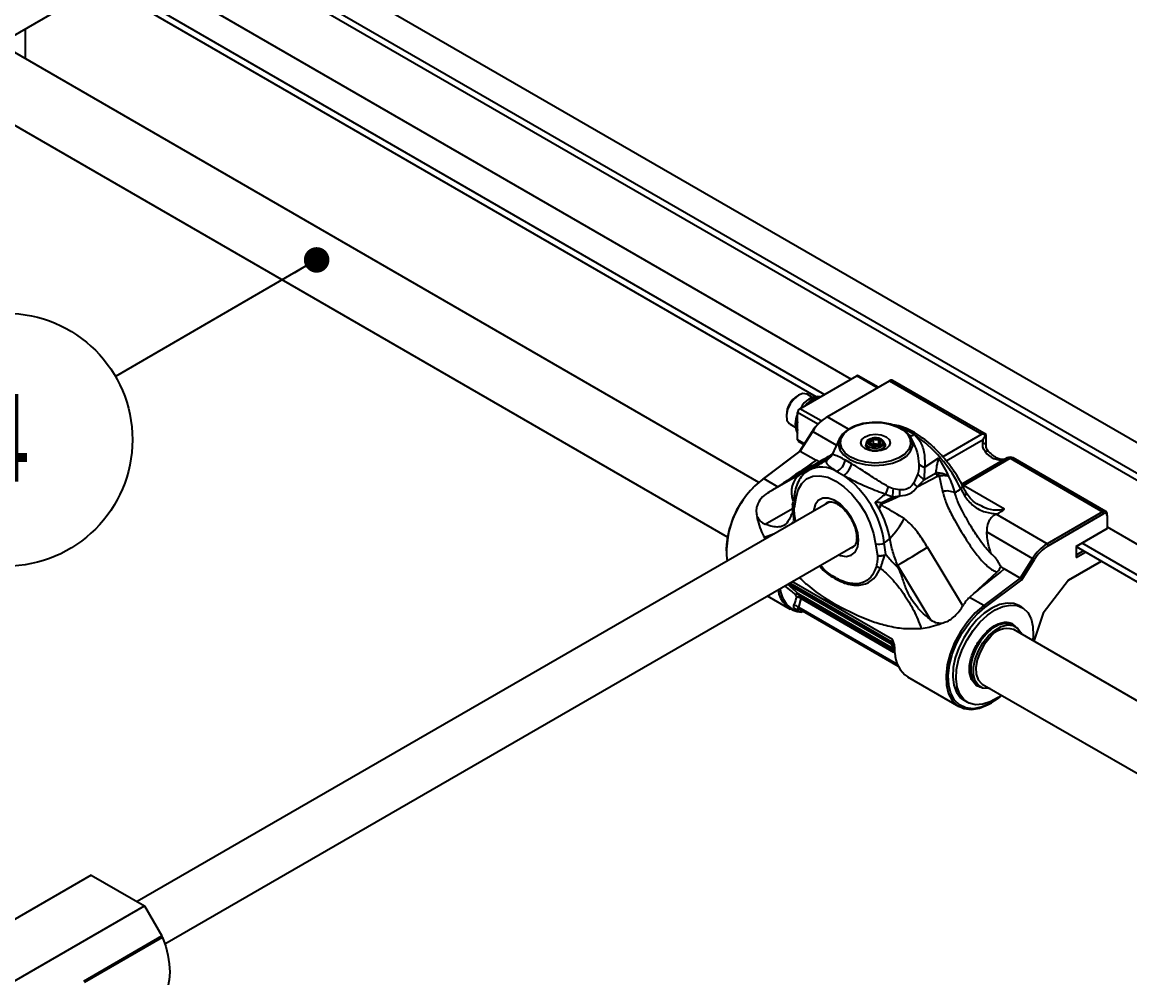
# Model space of a CAD drawing. Header units: millimetres. Extents: x 0 to 279, y 0 to 216.
# Drawn here: x 121.74 to 165.81, y 152.46 to 190.47 of the extents above; entities that cross this region are included whole.
import ezdxf

# ---------------------------------------------------------------- set-up
doc = ezdxf.new("R2010")
doc.units = ezdxf.units.MM
doc.layers.add('TITLE_BLOCK_BORDER', color=7, linetype='Continuous')
doc.styles.add('SLDTEXTSTYLE0', font='TXT', dxfattribs={"width": 0.75})
doc.dimstyles.new('SLDDIMSTYLE0', dxfattribs={"dimtxt": 0.18, "dimasz": 1.016, "dimexe": 0, "dimexo": 0.0625, "dimgap": 0, "dimtad": 0, "dimtih": 1, "dimtoh": 1, "dimdec": 0, "dimrnd": 1e-09, "dimzin": 0, "dimdsep": 46, "dimtxsty": 'Standard', "dimblk1": 'DOT', "dimblk2": 'DOT', "dimsah": 1, "dimcen": 0.09, "dimadec": 0, "dimazin": 0, "dimtfac": 1.016, "dimtdec": 0, "dimtofl": 0, "dimtmove": 0, "dimatfit": 3, "dimldrblk": 'DOT', "dimfxl": 1, "dimfrac": 2, "dimtolj": 1, "dimtzin": 0, "dimarcsym": 0})

# ---------------------------------------------------------------- blocks, each defined once
blk = doc.blocks.new('SW_NOTE_19')
at = {"layer": 'TITLE_BLOCK_BORDER', "color": 0}
blk.add_circle((-4.355, -2.519), 5.031, dxfattribs=at)
at = {"layer": 'TITLE_BLOCK_BORDER', "color": 0, "insert": (-4.39, -0.695), "char_height": 3.5, "attachment_point": 2, "style": 'SLDTEXTSTYLE0'}
blk.add_mtext('4', dxfattribs=at)
blk = doc.blocks.new('_DOT')
at = {"color": 0, "linetype": 'ByBlock', "lineweight": -2}
blk.add_line((-0.5, 0), (-1, 0), dxfattribs=at)
at = {"color": 0, "linetype": 'ByBlock', "const_width": 0.5}
blk.add_lwpolyline([(-0.25, 0, 1), (0.25, 0, 1)], format="xyb", close=True, dxfattribs=at)

msp = doc.modelspace()

# ---------------------------------------------------------------- linework, layer by layer
at = {"color": 7, "linetype": 'Continuous', "lineweight": 25}
for p, q in [((195.016, 157.043), (126.603, 196.537)), ((192.873, 157.056), (126.41, 195.424)), ((192.492, 156.998), (126.792, 194.926)), ((94.083, 174.169), (124.558, 191.762)), ((127.586, 191.944), (154.723, 176.278)), ((126.788, 190.902), (153.315, 175.589)), ((127.027, 191.042), (153.663, 175.665)), ((121.866, 189.012), (121.866, 190.208)), ((151.043, 172.168), (120.83, 189.61)), ((119.174, 187.679), (149.793, 170.003)), ((152.679, 175.098), (154.942, 176.404)), ((155.8, 175.951), (155.004, 176.41)), ((153.768, 174.777), (156.243, 176.206)), ((156.243, 176.206), (159.923, 174.081)), ((160.088, 174.071), (156.368, 176.218)), ((152.63, 175.636), (152.582, 175.608)), ((153.185, 175.548), (152.974, 175.67)), ((152.144, 174.85), (152.144, 174.794)), ((152.591, 173.863), (152.591, 174.945)), ((153.724, 174.752), (153.768, 174.777)), ((152.287, 174.479), (152.498, 174.357)), ((153.173, 174.197), (152.667, 173.397)), ((152.692, 173.409), (153.189, 174.193)), ((153.173, 174.197), (153.189, 174.193)), ((157.222, 174.068), (156.968, 174.215)), ((152.617, 173.805), (152.843, 173.675)), ((154.257, 173.917), (153.963, 173.28)), ((155.399, 173.785), (155.392, 173.753)), ((155.549, 173.918), (155.507, 173.897)), ((155.606, 173.689), (155.606, 173.88)), ((155.713, 173.681), (155.606, 173.689)), ((155.821, 173.674), (155.713, 173.681)), ((155.821, 173.674), (155.821, 173.865)), ((156.066, 173.665), (156.066, 173.678)), ((157.231, 173.687), (157.125, 173.917)), ((160.088, 173.642), (160.088, 174.069)), ((152.667, 173.397), (151.204, 172.298)), ((151.242, 172.319), (152.692, 173.409)), ((152.667, 173.397), (152.692, 173.409)), ((152.692, 173.409), (153.323, 173.044)), ((153.93, 173.211), (153.766, 173.098)), ((153.959, 173.283), (153.922, 173.221)), ((155.402, 173.563), (155.406, 173.531)), ((152.02, 172.129), (153.166, 172.837)), ((153.475, 172.972), (153.323, 173.044)), ((153.766, 173.098), (153.747, 173.054)), ((154.744, 172.905), (154.492, 173.051)), ((157.632, 172.284), (157.657, 172.777)), ((158.19, 173.128), (157.657, 172.777)), ((160.921, 173.137), (159.117, 172.096)), ((159.183, 172.049), (161.046, 173.125)), ((161.046, 173.125), (164.726, 171)), ((164.851, 171.013), (161.171, 173.137)), ((151.204, 172.298), (151.242, 172.319)), ((151.242, 172.319), (151.803, 171.995)), ((152.705, 172.5), (151.398, 171.746)), ((153.223, 172.757), (153.038, 172.65)), ((154.15, 172.6), (154.425, 172.441)), ((157.369, 172.504), (157.211, 172.147)), ((157.349, 171.987), (158.16, 172.411)), ((157.632, 172.284), (158.079, 172.535)), ((151.803, 171.995), (152.02, 172.129)), ((156.392, 171.916), (156.194, 171.992)), ((156.654, 171.87), (156.392, 171.916)), ((157.349, 171.987), (157.632, 172.284)), ((159.083, 171.907), (159.24, 171.617)), ((159.14, 172.05), (159.139, 172.054)), ((160.822, 171.103), (159.183, 172.049)), ((152.459, 171.163), (152.535, 171.546)), ((155.909, 171.355), (156.372, 171.594)), ((156.091, 171.701), (156.372, 171.594)), ((156.372, 171.594), (156.654, 171.638)), ((158.89, 171.637), (158.85, 171.747)), ((153.867, 171.397), (126.314, 155.491)), ((164.726, 171), (162.518, 169.726)), ((164.771, 170.924), (164.726, 171)), ((151.009, 170.651), (150.986, 170.81)), ((152.426, 170.718), (152.42, 170.655)), ((160.489, 170.897), (160.535, 170.918)), ((162.518, 169.726), (160.489, 170.897)), ((162.563, 169.649), (164.771, 170.924)), ((164.903, 170.847), (164.903, 170.898)), ((164.903, 170.847), (164.903, 170.337)), ((160.112, 170.196), (161.939, 169.141)), ((164.903, 170.337), (163.666, 169.623)), ((163.666, 169.623), (164.903, 170.337)), ((164.903, 170.401), (191.205, 155.217)), ((164.903, 170.337), (164.903, 170.337)), ((155.687, 169.727), (155.763, 169.255)), ((156.255, 169.937), (156.039, 169.756)), ((156.097, 169.303), (156.039, 169.756)), ((162.563, 169.649), (162.518, 169.726)), ((163.666, 169.623), (163.753, 169.673)), ((163.898, 169.757), (190.76, 154.25)), ((127.415, 153.817), (154.861, 169.661)), ((149.742, 169.493), (149.742, 169.442)), ((159.167, 167.261), (157.753, 169.585)), ((163.666, 169.623), (163.666, 169.173)), ((163.666, 169.613), (190.775, 153.963)), ((163.958, 169.444), (163.666, 169.276)), ((163.666, 169.173), (164.047, 169.393)), ((156.566, 168.868), (157.882, 166.705)), ((156.623, 168.733), (156.566, 168.868)), ((160.811, 168.722), (160.674, 168.816)), ((161.939, 169.141), (161.442, 168.357)), ((161.506, 168.294), (162.012, 169.094)), ((162.012, 169.094), (161.939, 169.141)), ((164.674, 169.031), (163.365, 168.275)), ((163.365, 168.275), (164.674, 169.031)), ((159.604, 167.751), (160.518, 168.593)), ((161.442, 168.357), (159.992, 167.268)), ((161.442, 168.357), (160.811, 168.722)), ((161.506, 168.294), (161.442, 168.357)), ((160.043, 167.196), (161.506, 168.294)), ((163.365, 168.275), (162.354, 166.96)), ((151.382, 167.653), (152.299, 167.123)), ((152.491, 167.712), (152.539, 167.606)), ((152.634, 167.195), (152.725, 167.542)), ((156.406, 165.552), (152.642, 167.725)), ((152.662, 167.695), (156.425, 165.523)), ((152.714, 167.58), (152.662, 167.695)), ((159.604, 167.751), (159.43, 167.592)), ((159.992, 167.268), (159.43, 167.592)), ((152.629, 167.144), (156.591, 164.856)), ((160.043, 167.196), (159.992, 167.268)), ((161.518, 167.189), (161.386, 167.266)), ((162.354, 166.96), (161.989, 165.849)), ((161.259, 166.434), (161.148, 166.498)), ((186.743, 151.559), (161.188, 166.311)), ((156.329, 165.754), (156.313, 165.745)), ((156.313, 165.745), (156.406, 165.552)), ((156.33, 165.84), (156.329, 165.754)), ((156.415, 165.609), (156.424, 165.436)), ((156.968, 164.428), (159.009, 163.25)), ((159.864, 164.019), (159.709, 164.08)), ((159.757, 164.088), (159.868, 164.024)), ((159.938, 164.146), (184.243, 150.116)), ((159.211, 163.498), (159.343, 163.422)), ((160.254, 163.373), (160.299, 163.399)), ((124.485, 156.546), (121.36, 154.742)), ((124.485, 156.546), (126.606, 155.322)), ((121.17, 152.184), (126.606, 155.322)), ((126.606, 155.322), (127.298, 154.124)), ((124.19, 152.33), (127.298, 154.124)), ((127.325, 154.067), (124.218, 152.273))]:
    msp.add_line(p, q, dxfattribs=at)
at = {"color": 8, "linetype": 'Continuous', "lineweight": 25}
for p, q in [((155.764, 175.929), (154.942, 176.404)), ((153.525, 174.609), (152.679, 175.098)), ((153.392, 174.482), (152.591, 174.945)), ((154.616, 174.287), (153.768, 174.777)), ((153.189, 174.193), (154.133, 173.648)), ((159.923, 174.081), (158.366, 173.182)), ((152.863, 173.706), (152.591, 173.863)), ((158.499, 173.028), (159.974, 173.879)), ((153.166, 172.837), (153.16, 172.831)), ((153.188, 172.737), (153.271, 172.798)), ((153.193, 172.74), (153.27, 172.796)), ((159.154, 172.033), (159.183, 172.049)), ((151.302, 170.504), (152.384, 171.128)), ((152.416, 170.601), (152.319, 170.503)), ((152.522, 170.62), (152.498, 170.697)), ((151.636, 170.109), (151.268, 169.968)), ((151.268, 169.968), (151.299, 169.914)), ((152.642, 167.725), (152.182, 168.114)), ((152.195, 168.122), (156.313, 165.745)), ((156.329, 165.754), (152.211, 168.131)), ((152.286, 168.175), (156.33, 165.84)), ((156.358, 165.915), (152.365, 168.22)), ((156.423, 165.439), (152.714, 167.58)), ((152.725, 167.542), (156.408, 165.415)), ((156.56, 164.928), (152.634, 167.195)), ((156.46, 165.382), (156.452, 165.558)), ((159.709, 164.08), (159.502, 164.324))]:
    msp.add_line(p, q, dxfattribs=at)
at = {"color": 7, "linetype": 'Continuous', "lineweight": 25, "flags": 128}
for points in [[(152.974, 175.67), (152.951, 175.682), (152.798, 175.698), (152.621, 175.631), (152.446, 175.488), (152.296, 175.289), (152.191, 175.062), (152.146, 174.836), (152.166, 174.642), (152.248, 174.507), (152.287, 174.479)], [(154.642, 173.091), (154.936, 172.959), (155.277, 172.874), (155.644, 172.84), (156.015, 172.861), (156.365, 172.933), (156.672, 173.054), (156.918, 173.215), (157.087, 173.407), (157.168, 173.616), (157.156, 173.831), (157.053, 174.037), (156.863, 174.222), (156.6, 174.374), (156.28, 174.483), (155.923, 174.543), (155.551, 174.55), (155.188, 174.503), (154.857, 174.405), (154.578, 174.263), (154.369, 174.086), (154.243, 173.884), (154.208, 173.67), (154.266, 173.458), (154.414, 173.261), (154.642, 173.091)], [(154.701, 173.173), (154.486, 173.333), (154.346, 173.519), (154.292, 173.719), (154.325, 173.921), (154.443, 174.112), (154.641, 174.279), (154.904, 174.413), (155.217, 174.505), (155.559, 174.549), (155.91, 174.543), (156.247, 174.486), (156.549, 174.383), (156.797, 174.24), (156.976, 174.066), (157.074, 173.871), (157.085, 173.669), (157.008, 173.471), (156.849, 173.29), (156.617, 173.138), (156.326, 173.025), (155.996, 172.956), (155.647, 172.937), (155.3, 172.969), (154.978, 173.049), (154.701, 173.173)], [(155.275, 173.505), (155.148, 173.615), (155.103, 173.745), (155.148, 173.874), (155.275, 173.984), (155.466, 174.058), (155.691, 174.084), (155.916, 174.058), (156.106, 173.984), (156.234, 173.874), (156.278, 173.745), (156.234, 173.615), (156.106, 173.505), (155.916, 173.431), (155.691, 173.405), (155.466, 173.431), (155.275, 173.505)], [(155.308, 173.608), (155.314, 173.695), (155.317, 173.702)], [(156.064, 173.702), (156.074, 173.677), (156.068, 173.59), (156.004, 173.511), (155.893, 173.452), (155.751, 173.422), (155.599, 173.425), (155.462, 173.462), (155.36, 173.526), (155.308, 173.608)], [(155.549, 173.918), (155.662, 173.937), (155.779, 173.931), (155.882, 173.898), (155.956, 173.846), (155.99, 173.78), (155.977, 173.713), (155.92, 173.653), (155.828, 173.611), (155.715, 173.592), (155.598, 173.6), (155.495, 173.634), (155.423, 173.687), (155.392, 173.753)], [(160.088, 173.642), (160.086, 173.654), (160.079, 173.666), (160.068, 173.677), (160.053, 173.688), (160.034, 173.698), (160.012, 173.707), (159.987, 173.715), (159.959, 173.721)], [(152.535, 171.546), (152.613, 171.866), (152.753, 172.124), (152.949, 172.309), (153.195, 172.414), (153.478, 172.434), (153.788, 172.369), (154.111, 172.22), (154.434, 171.995), (154.744, 171.703), (155.027, 171.356), (155.273, 170.968), (155.469, 170.556), (155.609, 170.136), (155.687, 169.727)], [(152.869, 167.005), (152.623, 167.026), (152.413, 167.101)], [(159.992, 167.268), (159.657, 166.977), (159.345, 166.625), (159.068, 166.227), (158.837, 165.797), (158.66, 165.353), (158.544, 164.91), (158.494, 164.487), (158.512, 164.098), (158.597, 163.761), (158.745, 163.486), (158.952, 163.286), (159.208, 163.167), (159.505, 163.134), (159.831, 163.189), (160.173, 163.328), (160.254, 163.373)], [(160.715, 163.698), (160.555, 163.569), (160.219, 163.355), (159.886, 163.219), (159.568, 163.165), (159.279, 163.197), (159.029, 163.313), (158.827, 163.509), (158.683, 163.776), (158.6, 164.106), (158.583, 164.484), (158.631, 164.897), (158.744, 165.328), (158.916, 165.762), (159.142, 166.181), (159.412, 166.569), (159.716, 166.912), (160.043, 167.196), (160.043, 167.196)], [(161.386, 167.266), (161.192, 167.343), (160.922, 167.365), (160.626, 167.306), (160.317, 167.169), (160.007, 166.958), (159.709, 166.682)], [(159.842, 166.606), (160.14, 166.881), (160.45, 167.092), (160.759, 167.23), (161.055, 167.289), (161.325, 167.267), (161.558, 167.164), (161.746, 166.985), (161.879, 166.738), (161.954, 166.432), (161.966, 166.08), (161.946, 165.874)], [(159.709, 166.682), (159.435, 166.354), (159.197, 165.985), (159.003, 165.592), (158.863, 165.19), (158.781, 164.797), (158.761, 164.427), (158.805, 164.096), (158.909, 163.818), (159.071, 163.603), (159.211, 163.498)], [(160.696, 163.709), (160.568, 163.615), (160.256, 163.44), (159.952, 163.341), (159.668, 163.323), (159.415, 163.386), (159.203, 163.527), (159.042, 163.741), (158.937, 164.019), (158.894, 164.35), (158.914, 164.72), (158.995, 165.114), (159.136, 165.516), (159.329, 165.909), (159.568, 166.277), (159.842, 166.606)], [(160.244, 163.97), (160.187, 163.962), (159.965, 163.982), (159.783, 164.087), (159.655, 164.269), (159.588, 164.517), (159.588, 164.814), (159.654, 165.138), (159.783, 165.469), (159.964, 165.784), (160.187, 166.061), (160.435, 166.281), (160.691, 166.429), (160.94, 166.496), (161.162, 166.476), (161.344, 166.371), (161.472, 166.189), (161.494, 166.135)], [(160.225, 165.976), (160.017, 165.716), (159.85, 165.419), (159.736, 165.109), (159.683, 164.807), (159.695, 164.537), (159.772, 164.318), (159.907, 164.166), (159.938, 164.146)], [(127.325, 154.067), (127.448, 153.711), (127.537, 153.359), (127.59, 153.016), (127.607, 152.689), (127.587, 152.383), (127.531, 152.105), (127.439, 151.858), (127.313, 151.647)]]:
    msp.add_lwpolyline(points, dxfattribs=at)
at = {"color": 8, "linetype": 'Continuous', "lineweight": 25, "flags": 128}
for points in [[(156.968, 174.215), (156.919, 174.187), (156.912, 174.184)], [(160.056, 173.391), (160.089, 173.408), (160.118, 173.419), (160.142, 173.423), (160.16, 173.421), (160.168, 173.416)], [(153.069, 172.668), (153.136, 172.727), (153.239, 172.8)], [(155.013, 169.863), (154.979, 170.163), (154.881, 170.479), (154.726, 170.789), (154.526, 171.068), (154.294, 171.296), (154.05, 171.457), (153.809, 171.538), (153.591, 171.534), (153.412, 171.444), (153.284, 171.275), (153.218, 171.04), (153.216, 171.021)], [(159.24, 171.617), (159.266, 171.646), (159.286, 171.673), (159.299, 171.7), (159.305, 171.723), (159.303, 171.744), (159.299, 171.753)], [(153.675, 171.286), (153.757, 171.361), (153.778, 171.374)], [(152.403, 170.934), (152.429, 170.757), (152.429, 170.757), (152.429, 170.757)], [(154.215, 169.289), (154.294, 169.258), (154.526, 169.219), (154.726, 169.267), (154.881, 169.397), (154.979, 169.601), (155.013, 169.863)], [(154.802, 169.598), (154.74, 169.57), (154.675, 169.554)], [(161.148, 166.498), (161.06, 166.537), (160.839, 166.56), (160.591, 166.497), (160.335, 166.352), (160.086, 166.135), (159.862, 165.86), (159.679, 165.546), (159.548, 165.216), (159.479, 164.89), (159.476, 164.592), (159.54, 164.342), (159.666, 164.156), (159.757, 164.088)]]:
    msp.add_lwpolyline(points, dxfattribs=at)
at = {"color": 7, "linetype": 'Continuous', "lineweight": 25}
for centre, radius, start, end in [((154.979, 176.353), 0.0629, 65.6929, 125.6176), ((156.316, 176.104), 0.126, 65.6929, 125.6176), ((153.07, 174.821), 0.926, 121.7953, 178.2101), ((153.417, 174.82), 0.76, 83.2563, 156.7384), ((153.56, 174.755), 0.8, 97.0985, 142.8961), ((152.783, 174.936), 0.192, 122.6055, 177.3945), ((153.325, 174.495), 0.829, 152.343, 207.554), ((153.364, 174.404), 0.791, 167.6271, 192.3729), ((154.604, 173.329), 1.673, 121.7323, 148.7514), ((154.694, 173.279), 1.761, 121.7323, 148.7514), ((152.652, 173.856), 0.0616, 173.7012, 234.9867), ((155.452, 173.722), 0.136, 140.5998, 216.6611), ((155.625, 173.721), 0.16, 96.905, 158.3619), ((155.589, 173.774), 0.113, 177.2456, 255.8772), ((155.692, 173.99), 0.351, 248.1537, 283.9439), ((155.69, 173.54), 0.351, 68.1537, 103.9439), ((155.696, 173.401), 0.28, 68.7353, 86.5276), ((155.757, 173.809), 0.16, 276.905, 338.3619), ((155.793, 173.756), 0.113, 357.2456, 75.8772), ((153.273, 172.796), 0.00351, 140.8318, 177.0592), ((153.421, 172.629), 0.222, 110.9752, 120.2802), ((153.82, 173.204), 0.689, 298.6579, 347.1558), ((153.856, 173.173), 0.928, 307.8695, 343.2194), ((157.725, 173.255), 0.482, 229.9303, 261.9067), ((161.046, 172.921), 0.25, 60.0027, 119.9973), ((153.397, 169.394), 3.633, 126.3881, 185.627), ((152.117, 169.226), 3.958, 7.6914, 54.3124), ((157.893, 172.865), 0.636, 214.5419, 245.8172), ((157.394, 171.996), 0.871, 28.4823, 38.2435), ((157.396, 172.322), 0.827, 7.2391, 15.2516), ((153.503, 169.317), 3.765, 127.6339, 177.312), ((157.413, 171.396), 1.357, 153.968, 167.0353), ((157.582, 171.679), 1.213, 168.7475, 184.022), ((157.84, 172.552), 0.748, 212.7954, 229.0229), ((153.434, 169.344), 3.69, 139.5972, 160.4081), ((157.644, 171.755), 0.997, 173.3931, 186.7501), ((158.526, 171.119), 0.706, 62.7501, 103.8623), ((155.466, 170.401), 0.98, 63.6121, 65.2468), ((155.123, 170.933), 0.892, 24.7435, 28.2094), ((164.795, 170.916), 0.109, 350.786, 129.2033), ((153.657, 172.434), 3.604, 316.1322, 331.7176), ((164.822, 170.86), 0.0819, 350.786, 129.2033), ((155.829, 170.144), 0.441, 251.1319, 298.3405), ((163.445, 168.228), 1.761, 121.7323, 148.7514), ((131.572, 211.586), 49.492, 300.3318, 301.9371), ((163.442, 168.226), 1.673, 121.7323, 148.7514), ((152.807, 168.004), 0.999, 185.8647, 267.0684), ((152.58, 167.561), 0.175, 69.0118, 120.407), ((152.554, 167.476), 0.245, 63.7541, 104.8539), ((152.592, 167.361), 0.251, 60.8781, 102.178), ((152.54, 167.308), 0.299, 51.5927, 90.1124), ((152.568, 167.653), 0.103, 23.816, 43.5832), ((152.578, 167.52), 0.149, 8.3383, 23.8131), ((152.429, 166.99), 0.29, 45.1467, 89.3789), ((160.926, 165.512), 0.841, 71.8697, 146.4936), ((156.199, 165.581), 0.217, 1.2402, 53.1509), ((156.186, 165.658), 0.232, 18.2814, 51.5966), ((156.439, 165.767), 0.0486, 228.2225, 269.007), ((156.478, 165.616), 0.0629, 185.5917, 245.5699), ((157.628, 165.392), 1.168, 180.4983, 235.602), ((126.93, 153.912), 0.425, 21.4542, 30.037)]:
    msp.add_arc(centre, radius, start, end, dxfattribs=at)
at = {"color": 8, "linetype": 'Continuous', "lineweight": 25}
for centre, radius, start, end in [((157.052, 174.397), 0.37, 271.1658, 297.316), ((153.517, 173.492), 0.495, 297.7142, 326.2144), ((153.602, 173.503), 0.437, 292.1225, 317.3556), ((160.673, 173.798), 0.738, 213.3923, 280.4672), ((153.55, 171.634), 1.137, 58.1414, 117.4823), ((160.973, 173.026), 0.123, 53.7279, 114.9617), ((161.119, 173.023), 0.126, 65.6929, 125.6176), ((153.216, 171.786), 0.877, 125.5769, 202.3893), ((159.005, 172.021), 0.139, 304.4197, 11.8358), ((159.089, 171.891), 0.184, 59.2566, 76.5679), ((152.61, 171.672), 0.146, 176.5326, 239.3581), ((152.991, 168.041), 1.104, 184.8775, 238.373), ((156.176, 165.544), 0.243, 10.8858, 55.7547)]:
    msp.add_arc(centre, radius, start, end, dxfattribs=at)
msp.add_ellipse((157.52, 172.351), major_axis=(-1.617, 1.946), ratio=0.427954, start_param=5.496492, end_param=5.684266, dxfattribs=at)
at = {"color": 7, "linetype": 'Continuous', "lineweight": 25}
for centre, major_axis, ratio, start_param, end_param in [((159.923, 173.877), (0.354, 0), 0.577382, 1.153588, 1.570796), ((157.52, 172.351), (-1.617, 1.946), 0.427954, 4.153881, 5.352827), ((159.838, 173.689), (0.133, 1.258), 0.092498, 4.747769, 4.873972), ((150.07, 165.628), (26.027, 19.261), 0.127382, 1.352027, 1.40215), ((154.522, 170.62), (-1.321, 2.124), 0.554237, 6.23259, 6.264994), ((157.176, 172.152), (-1.321, 2.124), 0.554237, 4.493056, 4.830046), ((157.176, 172.152), (-1.321, 2.124), 0.554237, 4.19926, 4.493056), ((150.314, 171.146), (2.442, 1.467), 0.016964, 5.16212, 5.357953), ((155.882, 173.896), (-1.194, 2.162), 0.547655, 2.828949, 3.411702), ((149.754, 167.868), (25.893, 16.927), 0.058907, 5.032553, 5.042191), ((154.522, 170.62), (-1.321, 2.124), 0.554237, 4.603568, 4.726764), ((154.522, 170.62), (-1.321, 2.124), 0.554237, 4.071261, 4.603568), ((150.07, 165.628), (26.027, 19.261), 0.127382, 4.991696, 5.04182), ((161.443, 164.721), (-1.814, 3.02), 0.588581, 0.119369, 0.315202)]:
    msp.add_ellipse(centre, major_axis=major_axis, ratio=ratio, start_param=start_param, end_param=end_param, dxfattribs=at)
for points, knots in [([(159.139, 172.054), (159.107, 172.117), (159.014, 172.298), (158.826, 172.603), (158.565, 172.959), (158.276, 173.296), (157.966, 173.606), (157.645, 173.878), (157.321, 174.105), (157, 174.283), (156.691, 174.395), (156.484, 174.446), (156.386, 174.437), (156.381, 174.436)], [0, 0, 0, 0, 0.055931, 0.162119, 0.266982, 0.370639, 0.473428, 0.575806, 0.678365, 0.781666, 0.886637, 0.994123, 1, 1, 1, 1]), ([(155.319, 173.602), (155.318, 173.616), (155.317, 173.637), (155.332, 173.656), (155.337, 173.662)], [0, 0, 0, 0, 0.705383, 1, 1, 1, 1]), ([(155.322, 173.627), (155.322, 173.609), (155.323, 173.564), (155.39, 173.501), (155.502, 173.45), (155.645, 173.43), (155.795, 173.443), (155.885, 173.474), (155.962, 173.513), (156.028, 173.562), (156.071, 173.649), (156.067, 173.732), (156.025, 173.777), (156.008, 173.794)], [0, 0, 0, 0, 0.073816, 0.182726, 0.287327, 0.395292, 0.503257, 0.607857, 0.611606, 0.718701, 0.822961, 0.929084, 1, 1, 1, 1]), ([(155.322, 173.614), (155.322, 173.596), (155.323, 173.551), (155.39, 173.488), (155.502, 173.437), (155.645, 173.417), (155.795, 173.43), (155.93, 173.475), (156.024, 173.548), (156.069, 173.616), (156.062, 173.656), (156.06, 173.665)], [0, 0, 0, 0, 0.086315, 0.213666, 0.335978, 0.462223, 0.588469, 0.710781, 0.838132, 0.962223, 1, 1, 1, 1]), ([(155.343, 173.641), (155.36, 173.624), (155.398, 173.587), (155.494, 173.545), (155.612, 173.524), (155.736, 173.527), (155.851, 173.553), (155.945, 173.6), (156.006, 173.662), (156.03, 173.731), (156.014, 173.8), (155.961, 173.861), (155.879, 173.907), (155.778, 173.935), (155.67, 173.941), (155.594, 173.931), (155.556, 173.92), (155.549, 173.918)], [0, 0, 0, 0, 0.065281, 0.142851, 0.219693, 0.293892, 0.368083, 0.441762, 0.512587, 0.5834, 0.653909, 0.72136, 0.788796, 0.856127, 0.920205, 0.984265, 1, 1, 1, 1]), ([(155.502, 173.895), (155.488, 173.892), (155.428, 173.879), (155.379, 173.844), (155.352, 173.815), (155.347, 173.809)], [0, 0, 0, 0, 0.201524, 0.842726, 1, 1, 1, 1]), ([(155.392, 173.753), (155.379, 173.761), (155.352, 173.777), (155.349, 173.798), (155.347, 173.809)], [0, 0, 0, 0, 0.496719, 1, 1, 1, 1]), ([(155.507, 173.897), (155.499, 173.894), (155.466, 173.877), (155.42, 173.841), (155.406, 173.804), (155.399, 173.785)], [0, 0, 0, 0, 0.137772, 0.572089, 1, 1, 1, 1]), ([(155.606, 173.88), (155.582, 173.853), (155.538, 173.803), (155.495, 173.787), (155.476, 173.78)], [0, 0, 0, 0, 0.548048, 1, 1, 1, 1]), ([(155.476, 173.78), (155.492, 173.75), (155.52, 173.696), (155.548, 173.675), (155.561, 173.665)], [0, 0, 0, 0, 0.5480482, 1, 1, 1, 1]), ([(155.561, 173.665), (155.573, 173.661), (155.616, 173.646), (155.691, 173.635), (155.75, 173.646), (155.776, 173.65)], [0, 0, 0, 0, 0.164309, 0.633156, 1, 1, 1, 1]), ([(155.821, 173.865), (155.795, 173.861), (155.736, 173.85), (155.661, 173.861), (155.617, 173.876), (155.606, 173.88)], [0, 0, 0, 0, 0.366844, 0.835691, 1, 1, 1, 1]), ([(155.776, 173.65), (155.8, 173.66), (155.843, 173.677), (155.886, 173.727), (155.906, 173.75)], [0, 0, 0, 0, 0.548048, 1, 1, 1, 1]), ([(155.906, 173.75), (155.89, 173.763), (155.862, 173.785), (155.833, 173.84), (155.821, 173.865)], [0, 0, 0, 0, 0.548048, 1, 1, 1, 1]), ([(157.657, 172.777), (157.661, 172.933), (157.668, 173.267), (157.539, 173.736), (157.324, 173.962), (157.222, 174.068)], [0, 0, 0, 0, 0.3174466, 0.6763065, 1, 1, 1, 1]), ([(160.056, 173.391), (160.036, 173.418), (159.986, 173.484), (159.954, 173.601), (159.957, 173.685), (159.959, 173.721)], [0, 0, 0, 0, 0.275689, 0.687299, 1, 1, 1, 1]), ([(160.067, 174.064), (160.039, 174.003), (160.012, 173.942), (159.974, 173.88), (159.974, 173.879)], [0, 0, 0, 0, 0.993068, 1, 1, 1, 1]), ([(160.088, 174.071), (160.087, 174.071), (160.085, 174.071), (160.073, 174.066), (160.067, 174.064)], [0, 0, 0, 0, 0.497852, 1, 1, 1, 1]), ([(160.169, 173.415), (160.15, 173.441), (160.105, 173.504), (160.082, 173.594), (160.089, 173.641), (160.09, 173.645)], [0, 0, 0, 0, 0.390887, 0.947304, 1, 1, 1, 1]), ([(160.088, 174.071), (160.088, 174.071), (160.088, 174.07), (160.088, 174.069), (160.088, 174.069)], [0, 0, 0, 0, 0.181828, 1, 1, 1, 1]), ([(153.189, 172.844), (153.194, 172.847), (153.214, 172.856), (153.338, 172.925), (153.582, 173.063), (153.821, 173.201), (153.965, 173.284)], [0, 0, 0, 0, 0.075522, 0.269547, 0.559881, 1, 1, 1, 1]), ([(153.93, 173.211), (153.829, 173.148), (153.656, 173.039), (153.449, 172.91), (153.344, 172.844), (153.308, 172.821)], [0, 0, 0, 0, 0.4817836, 0.8228478, 1, 1, 1, 1]), ([(153.94, 173.237), (153.935, 173.229), (153.926, 173.214), (153.916, 173.2), (153.91, 173.193), (153.911, 173.194), (153.911, 173.194)], [0, 0, 0, 0, 0.22856, 0.420007, 0.726341, 1, 1, 1, 1]), ([(155.429, 173.478), (155.404, 173.496), (155.354, 173.532), (155.325, 173.584), (155.332, 173.614), (155.334, 173.62)], [0, 0, 0, 0, 0.436627, 0.8688926, 1, 1, 1, 1]), ([(155.692, 173.421), (155.712, 173.422), (155.762, 173.425), (155.824, 173.443), (155.86, 173.46), (155.871, 173.465)], [0, 0, 0, 0, 0.307559, 0.783342, 1, 1, 1, 1]), ([(155.977, 173.511), (155.973, 173.505), (155.961, 173.483), (155.931, 173.467), (155.909, 173.455)], [0, 0, 0, 0, 0.252715, 1, 1, 1, 1]), ([(160.863, 173.099), (160.86, 173.097), (160.835, 173.079), (160.774, 173.066), (160.636, 173.082), (160.462, 173.16), (160.299, 173.281), (160.203, 173.379), (160.169, 173.415)], [0, 0, 0, 0, 0.029337, 0.251134, 0.451444, 0.666288, 0.877889, 1, 1, 1, 1]), ([(153.239, 172.8), (153.217, 172.788), (153.161, 172.76), (152.967, 172.65), (152.793, 172.55), (152.705, 172.5)], [0, 0, 0, 0, 0.251206, 0.621817, 1, 1, 1, 1]), ([(153.271, 172.798), (153.269, 172.798), (153.258, 172.799), (153.248, 172.799), (153.239, 172.8)], [0, 0, 0, 0, 0.169193, 1, 1, 1, 1]), ([(153.263, 172.778), (153.265, 172.78), (153.401, 172.857), (153.561, 172.949), (153.718, 173.038), (153.747, 173.054)], [0, 0, 0, 0, 0.017825, 0.819937, 1, 1, 1, 1]), ([(153.263, 172.778), (153.263, 172.779), (153.29, 172.796), (153.316, 172.817), (153.341, 172.837)], [0, 0, 0, 0, 0.012202, 1, 1, 1, 1]), ([(153.27, 172.796), (153.277, 172.801), (153.295, 172.811), (153.319, 172.825), (153.335, 172.834), (153.341, 172.837)], [0, 0, 0, 0, 0.3169, 0.7324091, 1, 1, 1, 1]), ([(153.308, 172.821), (153.305, 172.819), (153.297, 172.814), (153.285, 172.807), (153.275, 172.8), (153.271, 172.798)], [0, 0, 0, 0, 0.3049926, 0.7244322, 1, 1, 1, 1]), ([(153.766, 173.098), (153.722, 173.071), (153.579, 172.983), (153.438, 172.897), (153.341, 172.837)], [0, 0, 0, 0, 0.310938, 1, 1, 1, 1]), ([(153.747, 173.054), (153.729, 173.012), (153.698, 172.942), (153.877, 172.776), (154.07, 172.652), (154.15, 172.6)], [0, 0, 0, 0, 0.459579, 0.773338, 1, 1, 1, 1]), ([(156.194, 171.992), (155.997, 172.112), (155.627, 172.339), (155.122, 172.673), (154.849, 172.841), (154.744, 172.905)], [0, 0, 0, 0, 0.409399, 0.772738, 1, 1, 1, 1]), ([(157.415, 172.885), (157.413, 172.77), (157.411, 172.636), (157.374, 172.52), (157.369, 172.504)], [0, 0, 0, 0, 0.858353, 1, 1, 1, 1]), ([(158.19, 173.128), (158.189, 173.128), (158.177, 173.077), (158.153, 172.977), (158.109, 172.78), (158.091, 172.633), (158.079, 172.535)], [0, 0, 0, 0, 0.004378, 0.254168, 0.503772, 1, 1, 1, 1]), ([(153.027, 172.633), (152.997, 172.617), (152.883, 172.56), (152.729, 172.391), (152.577, 172.138), (152.497, 171.892), (152.472, 171.731), (152.464, 171.68)], [0, 0, 0, 0, 0.09339, 0.35169, 0.610817, 0.877461, 1, 1, 1, 1]), ([(154.425, 172.441), (154.518, 172.391), (154.635, 172.329), (154.959, 172.167), (155.435, 171.944), (155.864, 171.785), (156.091, 171.701)], [0, 0, 0, 0, 0.184018, 0.231132, 0.594694, 1, 1, 1, 1]), ([(158.194, 172.539), (158.185, 172.54), (158.147, 172.544), (158.108, 172.539), (158.079, 172.535)], [0, 0, 0, 0, 0.233418, 1, 1, 1, 1]), ([(158.16, 172.411), (158.174, 172.418), (158.192, 172.425), (158.212, 172.426), (158.217, 172.426)], [0, 0, 0, 0, 0.777075, 1, 1, 1, 1]), ([(158.612, 172.405), (158.611, 172.405), (158.581, 172.426), (158.511, 172.463), (158.375, 172.512), (158.26, 172.529), (158.194, 172.539)], [0, 0, 0, 0, 0.007063, 0.312642, 0.609055, 1, 1, 1, 1]), ([(158.612, 172.405), (158.611, 172.405), (158.555, 172.423), (158.436, 172.441), (158.279, 172.43), (158.217, 172.426)], [0, 0, 0, 0, 0.013891, 0.608586, 1, 1, 1, 1]), ([(158.217, 172.426), (158.257, 172.26), (158.307, 172.054), (158.349, 171.846), (158.357, 171.805)], [0, 0, 0, 0, 0.801744, 1, 1, 1, 1]), ([(157.211, 172.147), (157.167, 172.087), (157.077, 171.964), (156.876, 171.865), (156.726, 171.868), (156.654, 171.87)], [0, 0, 0, 0, 0.325518, 0.677034, 1, 1, 1, 1]), ([(159.3, 171.752), (159.285, 171.778), (159.225, 171.88), (159.179, 171.979), (159.144, 172.052)], [0, 0, 0, 0, 0.253563, 1, 1, 1, 1]), ([(151.398, 171.746), (151.306, 171.678), (151.12, 171.541), (150.969, 171.268), (150.927, 171.009), (150.967, 170.874), (150.986, 170.81)], [0, 0, 0, 0, 0.297054, 0.595587, 0.805986, 1, 1, 1, 1]), ([(152.462, 171.682), (152.459, 171.653), (152.445, 171.528), (152.414, 171.419), (152.389, 171.334)], [0, 0, 0, 0, 0.228474, 1, 1, 1, 1]), ([(156.091, 171.701), (156.066, 171.682), (155.926, 171.58), (155.791, 171.472), (155.68, 171.383)], [0, 0, 0, 0, 0.180065, 1, 1, 1, 1]), ([(155.933, 171.306), (155.976, 171.325), (156.103, 171.378), (156.344, 171.488), (156.54, 171.583), (156.654, 171.638)], [0, 0, 0, 0, 0.177152, 0.518216, 1, 1, 1, 1]), ([(158.357, 171.805), (158.404, 171.64), (158.505, 171.289), (158.84, 170.643), (159.212, 170.018), (159.61, 169.423), (159.946, 169.003), (160.26, 168.717), (160.466, 168.618), (160.518, 168.593)], [0, 0, 0, 0, 0.131177, 0.277989, 0.545291, 0.680475, 0.816901, 0.95317, 1, 1, 1, 1]), ([(160.256, 169.371), (160.242, 169.384), (160.163, 169.458), (160.004, 169.648), (159.756, 169.976), (159.465, 170.446), (159.188, 170.938), (158.987, 171.345), (158.9, 171.556), (158.881, 171.633), (158.881, 171.634)], [0, 0, 0, 0, 0.021908, 0.1286, 0.276082, 0.486269, 0.747646, 0.906233, 0.999029, 1, 1, 1, 1]), ([(159.24, 171.617), (159.346, 171.48), (159.559, 171.205), (160.035, 170.965), (160.373, 170.933), (160.535, 170.918)], [0, 0, 0, 0, 0.339759, 0.683279, 1, 1, 1, 1]), ([(159.802, 171.278), (159.774, 171.291), (159.643, 171.354), (159.462, 171.513), (159.35, 171.679), (159.3, 171.754)], [0, 0, 0, 0, 0.130584, 0.610431, 1, 1, 1, 1]), ([(152.423, 171.048), (152.404, 171.015), (152.367, 170.952), (152.332, 170.861), (152.283, 170.743), (152.197, 170.564), (152.031, 170.426), (151.81, 170.382), (151.582, 170.401), (151.399, 170.469), (151.302, 170.504)], [0, 0, 0, 0, 0.080565, 0.153414, 0.189836, 0.33577, 0.554674, 0.665672, 0.824164, 1, 1, 1, 1]), ([(152.396, 171.302), (152.389, 171.262), (152.374, 171.166), (152.391, 170.982), (152.417, 170.837), (152.433, 170.751)], [0, 0, 0, 0, 0.228413, 0.540473, 1, 1, 1, 1]), ([(152.405, 171.344), (152.401, 171.339), (152.386, 171.317), (152.388, 171.291), (152.389, 171.271)], [0, 0, 0, 0, 0.244046, 1, 1, 1, 1]), ([(152.391, 171.281), (152.389, 171.293), (152.388, 171.311), (152.395, 171.327), (152.398, 171.332)], [0, 0, 0, 0, 0.672964, 1, 1, 1, 1]), ([(152.498, 170.697), (152.489, 170.752), (152.467, 170.872), (152.453, 171.021), (152.453, 171.121), (152.458, 171.156), (152.459, 171.163)], [0, 0, 0, 0, 0.334238, 0.743373, 0.94791, 1, 1, 1, 1]), ([(153.777, 171.372), (153.778, 171.374), (153.802, 171.395), (153.862, 171.403), (154, 171.39), (154.174, 171.312), (154.364, 171.171), (154.547, 170.977), (154.709, 170.742), (154.836, 170.484), (154.915, 170.23), (154.938, 170.059), (154.939, 169.979), (154.939, 169.965)], [0, 0, 0, 0, 0.006196, 0.123079, 0.224664, 0.333658, 0.440911, 0.548897, 0.658142, 0.767948, 0.877271, 0.978799, 1, 1, 1, 1]), ([(155.909, 171.355), (155.833, 171.364), (155.756, 171.373), (155.681, 171.383), (155.68, 171.383)], [0, 0, 0, 0, 0.987798, 1, 1, 1, 1]), ([(155.877, 171.291), (155.864, 171.235), (155.852, 171.178), (155.836, 171.119), (155.836, 171.117)], [0, 0, 0, 0, 0.976087, 1, 1, 1, 1]), ([(155.902, 171.279), (155.881, 171.227), (155.86, 171.174), (155.836, 171.119), (155.836, 171.117)], [0, 0, 0, 0, 0.973471, 1, 1, 1, 1]), ([(155.909, 171.355), (155.905, 171.35), (155.895, 171.337), (155.883, 171.317), (155.879, 171.299), (155.877, 171.291)], [0, 0, 0, 0, 0.267591, 0.6831, 1, 1, 1, 1]), ([(155.902, 171.279), (155.904, 171.283), (155.908, 171.292), (155.92, 171.3), (155.929, 171.304), (155.933, 171.306)], [0, 0, 0, 0, 0.275568, 0.695007, 1, 1, 1, 1]), ([(156.831, 170.727), (156.574, 170.879), (156.264, 171.063), (155.954, 171.248), (155.902, 171.279)], [0, 0, 0, 0, 0.830807, 1, 1, 1, 1]), ([(160.535, 170.918), (160.642, 170.974), (160.749, 171.031), (160.821, 171.103), (160.822, 171.103)], [0, 0, 0, 0, 0.991675, 1, 1, 1, 1]), ([(150.986, 170.81), (151.021, 170.749), (151.099, 170.608), (151.229, 170.542), (151.302, 170.504)], [0, 0, 0, 0, 0.436669, 1, 1, 1, 1]), ([(151.009, 170.651), (151.041, 170.525), (151.103, 170.287), (151.215, 170.07), (151.268, 169.968)], [0, 0, 0, 0, 0.5282624, 1, 1, 1, 1]), ([(152.429, 170.757), (152.43, 170.751), (152.433, 170.738), (152.447, 170.722), (152.468, 170.707), (152.488, 170.701), (152.498, 170.697)], [0, 0, 0, 0, 0.249999, 0.499998, 0.749999, 1, 1, 1, 1]), ([(152.433, 170.75), (152.435, 170.732), (152.442, 170.682), (152.459, 170.629), (152.47, 170.596)], [0, 0, 0, 0, 0.361033, 1, 1, 1, 1]), ([(157.753, 169.585), (157.741, 169.605), (157.616, 169.81), (157.415, 170.117), (157.119, 170.485), (156.928, 170.645), (156.831, 170.727)], [0, 0, 0, 0, 0.047549, 0.484684, 0.73927, 1, 1, 1, 1]), ([(160.489, 170.897), (160.485, 170.896), (160.408, 170.861), (160.299, 170.78), (160.169, 170.593), (160.109, 170.397), (160.111, 170.245), (160.112, 170.196)], [0, 0, 0, 0, 0.0149911, 0.300802, 0.4811262, 0.8314009, 1, 1, 1, 1]), ([(160.296, 169.331), (160.261, 169.424), (160.159, 169.694), (160.13, 169.998), (160.112, 170.196)], [0, 0, 0, 0, 0.345331, 1, 1, 1, 1]), ([(154.939, 169.965), (154.938, 169.93), (154.935, 169.83), (154.898, 169.704), (154.848, 169.627), (154.812, 169.609), (154.799, 169.602)], [0, 0, 0, 0, 0.1680048, 0.4880163, 0.8111586, 1, 1, 1, 1]), ([(156.566, 168.868), (156.499, 169.047), (156.361, 169.409), (156.291, 169.759), (156.255, 169.937)], [0, 0, 0, 0, 0.492863, 1, 1, 1, 1]), ([(155.763, 169.255), (155.764, 169.246), (155.766, 169.227), (155.768, 169.189), (155.768, 169.123), (155.759, 168.996), (155.737, 168.898), (155.723, 168.833)], [0, 0, 0, 0, 0.0575166, 0.1202776, 0.2458273, 0.4970316, 1, 1, 1, 1]), ([(155.763, 169.255), (155.778, 169.252), (155.807, 169.246), (155.859, 169.244), (155.91, 169.248), (155.971, 169.258), (156.037, 169.275), (156.078, 169.294), (156.097, 169.303)], [0, 0, 0, 0, 0.164418, 0.317628, 0.459625, 0.590403, 0.817466, 1, 1, 1, 1]), ([(156.07, 169.274), (156.045, 169.265), (155.995, 169.248), (155.91, 169.237), (155.828, 169.238), (155.785, 169.25), (155.763, 169.255)], [0, 0, 0, 0, 0.2504, 0.500412, 0.750421, 1, 1, 1, 1]), ([(156.014, 169.151), (156.014, 169.151), (156.023, 169.176), (156.036, 169.218), (156.061, 169.259), (156.07, 169.274)], [0, 0, 0, 0, 0.000104, 0.634377, 1, 1, 1, 1]), ([(156.07, 169.274), (156.075, 169.279), (156.084, 169.288), (156.093, 169.298), (156.097, 169.303)], [0, 0, 0, 0, 0.500023, 1, 1, 1, 1]), ([(156.097, 169.303), (156.204, 169.178), (156.364, 168.991), (156.559, 168.797), (156.623, 168.733)], [0, 0, 0, 0, 0.669252, 1, 1, 1, 1]), ([(160.674, 168.816), (160.605, 168.944), (160.502, 169.137), (160.348, 169.282), (160.296, 169.331)], [0, 0, 0, 0, 0.6634883, 1, 1, 1, 1]), ([(155.886, 168.758), (155.886, 168.758), (155.902, 168.797), (155.933, 168.878), (155.971, 169.008), (155.999, 169.101), (156.014, 169.151), (156.014, 169.151)], [0, 0, 0, 0, 0.000028, 0.331057, 0.664051, 0.999972, 1, 1, 1, 1]), ([(160.518, 168.593), (160.57, 168.648), (160.636, 168.719), (160.667, 168.798), (160.674, 168.816)], [0, 0, 0, 0, 0.782414, 1, 1, 1, 1]), ([(155.886, 168.758), (156.034, 168.625), (156.358, 168.335), (156.815, 167.753), (157.231, 167.07), (157.417, 166.598), (157.509, 166.361)], [0, 0, 0, 0, 0.2205, 0.480334, 0.740167, 1, 1, 1, 1]), ([(157.882, 166.705), (157.733, 166.826), (157.546, 166.976), (157.3, 167.256), (157.1, 167.527), (156.932, 167.863), (156.823, 168.168), (156.741, 168.433), (156.667, 168.622), (156.623, 168.733)], [0, 0, 0, 0, 0.251253, 0.313416, 0.451706, 0.649393, 0.751662, 0.853779, 1, 1, 1, 1]), ([(152.539, 167.606), (152.516, 167.509), (152.487, 167.394), (152.44, 167.296), (152.432, 167.28)], [0, 0, 0, 0, 0.836312, 1, 1, 1, 1]), ([(152.623, 167.147), (152.623, 167.147), (152.62, 167.148), (152.626, 167.145), (152.63, 167.143)], [0, 0, 0, 0, 0.213178, 1, 1, 1, 1]), ([(158.325, 166.573), (158.398, 166.59), (158.543, 166.623), (158.751, 166.763), (158.945, 166.946), (159.082, 167.12), (159.147, 167.228), (159.167, 167.261)], [0, 0, 0, 0, 0.209746, 0.419164, 0.633708, 0.887391, 1, 1, 1, 1]), ([(157.882, 166.705), (157.968, 166.652), (158.105, 166.566), (158.265, 166.571), (158.325, 166.573)], [0, 0, 0, 0, 0.62279, 1, 1, 1, 1]), ([(157.509, 166.361), (157.612, 166.374), (157.83, 166.401), (158.057, 166.474), (158.177, 166.512)], [0, 0, 0, 0, 0.471429, 1, 1, 1, 1]), ([(158.177, 166.512), (158.185, 166.515), (158.234, 166.533), (158.284, 166.555), (158.325, 166.573)], [0, 0, 0, 0, 0.15607, 1, 1, 1, 1]), ([(156.358, 165.915), (156.356, 165.903), (156.354, 165.885), (156.345, 165.856), (156.337, 165.847), (156.33, 165.84)], [0, 0, 0, 0, 0.319304, 0.454527, 1, 1, 1, 1]), ([(156.438, 165.718), (156.429, 165.753), (156.416, 165.805), (156.39, 165.863), (156.373, 165.892), (156.364, 165.907), (156.359, 165.915), (156.358, 165.915)], [0, 0, 0, 0, 0.516142, 0.750883, 0.870685, 0.991063, 1, 1, 1, 1]), ([(156.358, 165.915), (156.358, 165.915), (156.36, 165.91), (156.362, 165.9), (156.367, 165.883), (156.376, 165.854), (156.392, 165.801), (156.401, 165.759), (156.406, 165.73)], [0, 0, 0, 0, 0.008083, 0.069404, 0.151291, 0.281886, 0.519667, 1, 1, 1, 1]), ([(156.406, 165.73), (156.41, 165.696), (156.415, 165.653), (156.415, 165.616), (156.415, 165.609)], [0, 0, 0, 0, 0.811456, 1, 1, 1, 1]), ([(156.452, 165.558), (156.452, 165.583), (156.451, 165.634), (156.442, 165.69), (156.438, 165.718)], [0, 0, 0, 0, 0.493867, 1, 1, 1, 1])]:
    msp.add_open_spline(points, degree=3, knots=knots, dxfattribs=at)
at = {"color": 8, "linetype": 'Continuous', "lineweight": 25}
for points, knots in [([(156.968, 174.215), (156.923, 174.231), (156.855, 174.256), (156.782, 174.27), (156.757, 174.275)], [0, 0, 0, 0, 0.655494, 1, 1, 1, 1]), ([(157.216, 173.681), (157.265, 173.574), (157.377, 173.329), (157.401, 173.045), (157.415, 172.885)], [0, 0, 0, 0, 0.437341, 1, 1, 1, 1]), ([(154.492, 173.051), (154.413, 173.093), (154.225, 173.192), (154.013, 173.275), (153.986, 173.277), (153.97, 173.278)], [0, 0, 0, 0, 0.229953, 0.552563, 1, 1, 1, 1]), ([(152.389, 171.271), (152.395, 171.252), (152.405, 171.213), (152.441, 171.18), (152.459, 171.163)], [0, 0, 0, 0, 0.5, 1, 1, 1, 1]), ([(152.459, 171.163), (152.446, 171.176), (152.421, 171.201), (152.398, 171.242), (152.393, 171.269), (152.391, 171.281)], [0, 0, 0, 0, 0.3577234, 0.6910603, 1, 1, 1, 1]), ([(160.822, 171.103), (160.806, 171.097), (160.706, 171.061), (160.438, 171.043), (160.093, 171.111), (159.884, 171.241), (159.809, 171.287)], [0, 0, 0, 0, 0.050434, 0.316793, 0.754646, 1, 1, 1, 1]), ([(153.456, 168.85), (153.46, 168.845), (153.64, 168.615), (154.078, 168.319), (154.689, 168.05), (155.248, 168.074), (155.654, 168.324), (155.817, 168.629), (155.886, 168.758)], [0, 0, 0, 0, 0.005135, 0.216185, 0.42616, 0.636022, 0.846813, 1, 1, 1, 1]), ([(155.723, 168.833), (155.678, 168.71), (155.577, 168.436), (155.258, 168.179), (154.801, 168.098), (154.387, 168.217), (153.966, 168.445), (153.694, 168.62), (153.511, 168.848), (153.492, 168.871)], [0, 0, 0, 0, 0.146089, 0.326243, 0.522585, 0.724699, 0.773121, 0.97675, 1, 1, 1, 1]), ([(152.654, 168.387), (152.767, 168.281), (153.29, 167.787), (154.314, 167.175), (155.401, 166.668), (156.256, 166.434), (156.871, 166.332), (157.301, 166.352), (157.509, 166.361)], [0, 0, 0, 0, 0.078546, 0.363556, 0.634172, 0.757816, 0.882497, 1, 1, 1, 1]), ([(152.066, 168.048), (152.155, 167.98), (152.306, 167.865), (152.437, 167.757), (152.491, 167.712)], [0, 0, 0, 0, 0.588341, 1, 1, 1, 1]), ([(152.432, 167.28), (152.425, 167.257), (152.41, 167.211), (152.447, 167.157), (152.527, 167.126), (152.606, 167.118), (152.656, 167.121), (152.667, 167.122)], [0, 0, 0, 0, 0.2480216, 0.4935929, 0.7175558, 0.936873, 1, 1, 1, 1]), ([(152.629, 167.144), (152.627, 167.145), (152.616, 167.151), (152.61, 167.161), (152.61, 167.178), (152.623, 167.187), (152.634, 167.195)], [0, 0, 0, 0, 0.069443, 0.38089, 0.507996, 1, 1, 1, 1]), ([(159.502, 164.324), (159.466, 164.444), (159.41, 164.629), (159.436, 164.949), (159.495, 165.212), (159.593, 165.48), (159.763, 165.811), (160.036, 166.176), (160.357, 166.438), (160.619, 166.563), (160.819, 166.611), (160.998, 166.598), (161.141, 166.559), (161.194, 166.486), (161.213, 166.461)], [0, 0, 0, 0, 0.130887, 0.201346, 0.2733, 0.345254, 0.415713, 0.5466, 0.677487, 0.747945, 0.819899, 0.891853, 0.962312, 1, 1, 1, 1])]:
    msp.add_open_spline(points, degree=3, knots=knots, dxfattribs=at)
at = {"color": 7, "linetype": 'Continuous', "lineweight": 25}
msp.add_open_spline([(155.886, 168.758), (155.871, 168.761), (155.84, 168.768), (155.797, 168.784), (155.757, 168.806), (155.734, 168.824), (155.723, 168.833)], degree=3, dxfattribs=at)

# ---------------------------------------------------------------- block references
at = {"layer": 'TITLE_BLOCK_BORDER'}
msp.add_blockref('SW_NOTE_19', (125.446, 176.384), dxfattribs=at)

# ---------------------------------------------------------------- leaders
msp.add_leader([(133.454, 181.016), (125.446, 176.384)], dimstyle='SLDDIMSTYLE0', dxfattribs=at)

doc.saveas('drawing.dxf')
